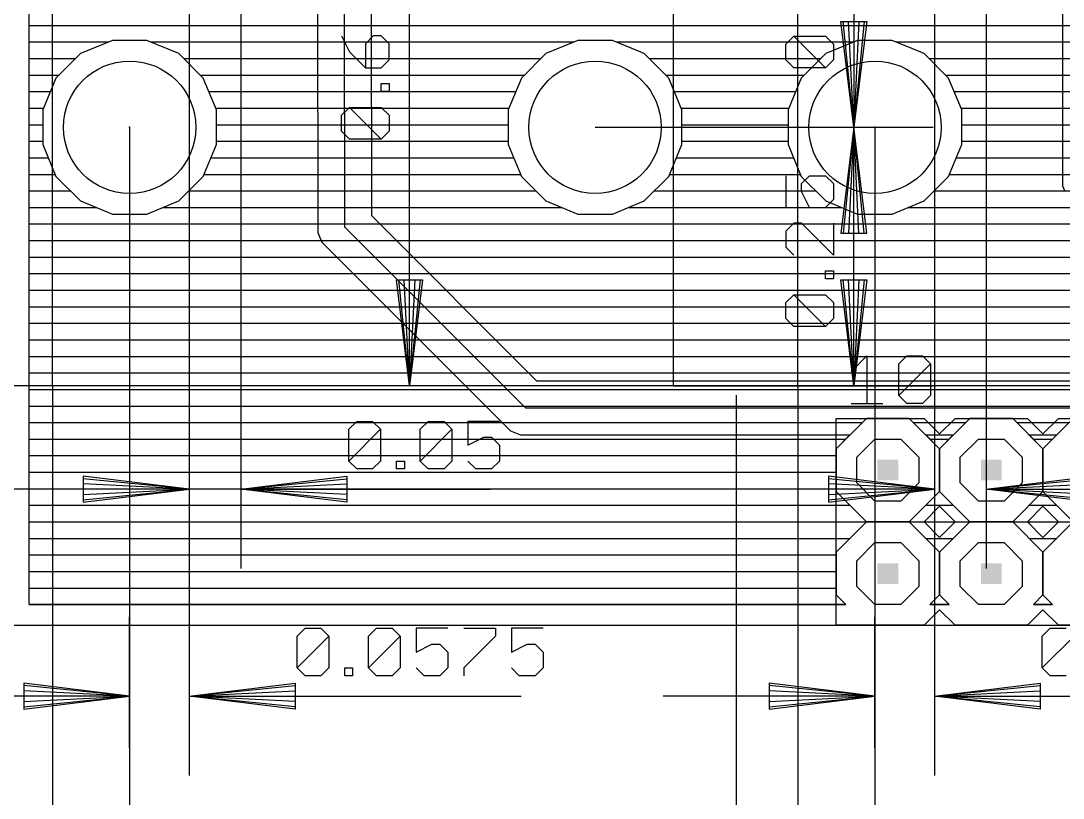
# Model space of a CAD drawing. Extents: x -0.28 to 5.55, y -0.74 to 2.72.
# Drawn here: x 0.612 to 1.619, y 0.133 to 0.884 of the extents above; entities that cross this region are included whole.
import ezdxf

# ---------------------------------------------------------------- set-up
doc = ezdxf.new("R2010")
doc.units = 0
for name, color, linetype in [('1', 22, 'CONTINUOUS'), ('16', 175, 'CONTINUOUS'), ('17', 82, 'CONTINUOUS'), ('20', 2, 'CONTINUOUS'), ('21', 253, 'CONTINUOUS'), ('23', 7, 'CONTINUOUS'), ('47', 253, 'CONTINUOUS'), ('51', 253, 'CONTINUOUS')]:
    doc.layers.add(name, color=color, linetype=linetype)

# ---------------------------------------------------------------- blocks, each defined once
blk = doc.blocks.new('RECT')
blk.add_solid([(-0.5, -0.5), (0.5, -0.5), (-0.5, 0.5), (0.5, 0.5)])
blk = doc.blocks.new('OCTAGONP')
blk.add_lwpolyline([(-0.5, -0.207107), (-0.5, 0.207107), (-0.207107, 0.5), (0.207107, 0.5), (0.5, 0.207107), (0.5, -0.207107), (0.207107, -0.5), (-0.207107, -0.5)], close=True)

msp = doc.modelspace()

# ---------------------------------------------------------------- linework, layer by layer
at = {"layer": '1'}
for p, q in [((0.62, 0.32), (0.62, 2.179508)), ((0.925, 0.685), (0.9245, 1.1315)), ((0.898659, 0.989859), (0.899, 0.684962)), ((0.950988, 0.695781), (0.950656, 0.99234)), ((1.619, 0.989793), (1.619, 0.730361)), ((0.62, 0.88), (0.898781, 0.88)), ((0.950782, 0.88), (1.619, 0.88)), ((0.62, 0.864), (0.69667, 0.864)), ((0.700291, 0.8655), (0.669418, 0.852712)), ((0.733709, 0.8655), (0.700291, 0.8655)), ((0.764582, 0.852712), (0.733709, 0.8655)), ((0.73733, 0.864), (0.898799, 0.864)), ((0.9508, 0.864), (1.14667, 0.864)), ((1.150291, 0.8655), (1.119418, 0.852712)), ((1.183709, 0.8655), (1.150291, 0.8655)), ((1.214582, 0.852712), (1.183709, 0.8655)), ((1.18733, 0.864), (1.41717, 0.864)), ((1.420791, 0.8655), (1.389918, 0.852712)), ((1.454209, 0.8655), (1.420791, 0.8655)), ((1.485082, 0.852712), (1.454209, 0.8655)), ((1.45783, 0.864), (1.619, 0.864)), ((0.62, 0.848), (0.664706, 0.848)), ((0.669418, 0.852712), (0.645788, 0.829082)), ((0.788212, 0.829082), (0.764582, 0.852712)), ((0.769294, 0.848), (0.898817, 0.848)), ((0.950817, 0.848), (1.114706, 0.848)), ((1.119418, 0.852712), (1.095788, 0.829082)), ((1.238212, 0.829082), (1.214582, 0.852712)), ((1.219294, 0.848), (1.385206, 0.848)), ((1.389918, 0.852712), (1.366288, 0.829082)), ((1.508712, 0.829082), (1.485082, 0.852712)), ((1.489794, 0.848), (1.619, 0.848)), ((0.62, 0.832), (0.648706, 0.832)), ((0.645788, 0.829082), (0.633, 0.798209)), ((0.785294, 0.832), (0.898835, 0.832)), ((0.801, 0.798209), (0.788212, 0.829082)), ((0.950835, 0.832), (1.098706, 0.832)), ((1.095788, 0.829082), (1.083, 0.798209)), ((1.235294, 0.832), (1.369206, 0.832)), ((1.251, 0.798209), (1.238212, 0.829082)), ((1.366288, 0.829082), (1.3535, 0.798209)), ((1.505794, 0.832), (1.619, 0.832)), ((1.5215, 0.798209), (1.508712, 0.829082)), ((0.62, 0.816), (0.640369, 0.816)), ((0.793631, 0.816), (0.898853, 0.816)), ((0.950853, 0.816), (1.090369, 0.816)), ((1.243631, 0.816), (1.360869, 0.816)), ((1.514131, 0.816), (1.619, 0.816)), ((0.62, 0.8), (0.633742, 0.8)), ((0.633, 0.798209), (0.633, 0.764791)), ((0.800258, 0.8), (0.898871, 0.8)), ((0.801, 0.764791), (0.801, 0.798209)), ((0.950871, 0.8), (1.083742, 0.8)), ((1.083, 0.798209), (1.083, 0.764791)), ((1.250258, 0.8), (1.354242, 0.8)), ((1.251, 0.764791), (1.251, 0.798209)), ((1.3535, 0.798209), (1.3535, 0.764791)), ((1.520758, 0.8), (1.619, 0.8)), ((1.5215, 0.764791), (1.5215, 0.798209)), ((0.62, 0.784), (0.633, 0.784)), ((0.801, 0.784), (0.898889, 0.784)), ((0.950889, 0.784), (1.083, 0.784)), ((1.251, 0.784), (1.3535, 0.784)), ((1.5215, 0.784), (1.619, 0.784)), ((0.62, 0.768), (0.633, 0.768)), ((0.801, 0.768), (0.898907, 0.768)), ((0.950907, 0.768), (1.083, 0.768)), ((1.251, 0.768), (1.3535, 0.768)), ((1.5215, 0.768), (1.619, 0.768)), ((0.633, 0.764791), (0.645788, 0.733918)), ((0.788212, 0.733918), (0.801, 0.764791)), ((1.083, 0.764791), (1.095788, 0.733918)), ((1.238212, 0.733918), (1.251, 0.764791)), ((1.3535, 0.764791), (1.366288, 0.733918)), ((1.508712, 0.733918), (1.5215, 0.764791)), ((0.62, 0.752), (0.638298, 0.752)), ((0.795702, 0.752), (0.898925, 0.752)), ((0.950925, 0.752), (1.088298, 0.752)), ((1.245702, 0.752), (1.358798, 0.752)), ((1.516202, 0.752), (1.619, 0.752)), ((0.62, 0.736), (0.644926, 0.736)), ((0.789074, 0.736), (0.898943, 0.736)), ((0.950943, 0.736), (1.094926, 0.736)), ((1.239074, 0.736), (1.365426, 0.736)), ((1.509574, 0.736), (1.619, 0.736)), ((0.645788, 0.733918), (0.669418, 0.710288)), ((0.764582, 0.710288), (0.788212, 0.733918)), ((1.095788, 0.733918), (1.119418, 0.710288)), ((1.214582, 0.710288), (1.238212, 0.733918)), ((1.366288, 0.733918), (1.389918, 0.710288)), ((1.485082, 0.710288), (1.508712, 0.733918)), ((1.619, 0.730361), (1.618866, 0.725552)), ((1.618866, 0.725552), (1.619, 0.725203)), ((0.62, 0.72), (0.659706, 0.72)), ((0.774294, 0.72), (0.898961, 0.72)), ((0.950961, 0.72), (1.109706, 0.72)), ((1.224294, 0.72), (1.380206, 0.72)), ((1.494794, 0.72), (1.620988, 0.72)), ((1.619, 0.725203), (1.619, 0.724828)), ((1.619, 0.724828), (1.620841, 0.720384)), ((0.669418, 0.710288), (0.700291, 0.6975)), ((0.733709, 0.6975), (0.764582, 0.710288)), ((1.119418, 0.710288), (1.150291, 0.6975)), ((1.183709, 0.6975), (1.214582, 0.710288)), ((1.389918, 0.710288), (1.420791, 0.6975)), ((1.454209, 0.6975), (1.485082, 0.710288)), ((0.62, 0.704), (0.684599, 0.704)), ((0.700291, 0.6975), (0.733709, 0.6975)), ((0.749401, 0.704), (0.898979, 0.704)), ((0.950979, 0.704), (1.134599, 0.704)), ((1.110769, 0.536), (0.950988, 0.695781)), ((1.150291, 0.6975), (1.183709, 0.6975)), ((1.199401, 0.704), (1.405099, 0.704)), ((1.420791, 0.6975), (1.454209, 0.6975)), ((1.469901, 0.704), (1.633805, 0.704)), ((0.62, 0.688), (0.898997, 0.688)), ((0.958769, 0.688), (1.64894, 0.688)), ((0.899, 0.684962), (0.899, 0.679828)), ((0.899, 0.679828), (0.899006, 0.679814)), ((0.899006, 0.679814), (0.899006, 0.679799)), ((0.899006, 0.679799), (0.900991, 0.675022)), ((1.1, 0.51), (0.925, 0.685)), ((0.62, 0.672), (0.902242, 0.672)), ((0.900991, 0.675022), (0.902958, 0.670272)), ((0.902958, 0.670272), (0.902969, 0.670262)), ((0.902969, 0.670262), (0.902975, 0.670247)), ((0.902975, 0.670247), (0.906637, 0.666594)), ((0.906637, 0.666594), (1.085272, 0.487958)), ((0.974769, 0.672), (1.664075, 0.672)), ((0.62, 0.656), (0.91723, 0.656)), ((0.990769, 0.656), (1.67921, 0.656)), ((0.62, 0.64), (0.93323, 0.64)), ((1.006769, 0.64), (1.694346, 0.64)), ((0.62, 0.624), (0.94923, 0.624)), ((1.022769, 0.624), (1.709481, 0.624)), ((0.62, 0.608), (0.96523, 0.608)), ((1.038769, 0.608), (1.724616, 0.608)), ((0.62, 0.592), (0.98123, 0.592)), ((1.054769, 0.592), (1.739751, 0.592)), ((0.62, 0.576), (0.99723, 0.576)), ((1.070769, 0.576), (1.754886, 0.576)), ((0.62, 0.56), (1.01323, 0.56)), ((1.086769, 0.56), (1.770021, 0.56)), ((0.62, 0.544), (1.02923, 0.544)), ((1.102769, 0.544), (1.785156, 0.544)), ((1.792724, 0.536), (1.110769, 0.536)), ((0.62, 0.528), (1.04523, 0.528)), ((0.62, 0.512), (1.06123, 0.512)), ((2.11, 0.51), (1.1, 0.51)), ((0.62, 0.496), (1.07723, 0.496)), ((1.085272, 0.487958), (1.094828, 0.484)), ((1.094828, 0.484), (1.41329, 0.484)), ((1.41329, 0.484), (1.4, 0.470711)), ((1.5, 0.470711), (1.48671, 0.484)), ((1.48671, 0.484), (1.51329, 0.484)), ((1.51329, 0.484), (1.5, 0.470711)), ((1.6, 0.470711), (1.58671, 0.484)), ((1.58671, 0.484), (1.61329, 0.484)), ((1.61329, 0.484), (1.6, 0.470711)), ((0.62, 0.48), (1.40929, 0.48)), ((1.49071, 0.48), (1.50929, 0.48)), ((1.59071, 0.48), (1.60929, 0.48)), ((0.62, 0.464), (1.4, 0.464)), ((1.4, 0.470711), (1.4, 0.429289)), ((1.5, 0.429289), (1.5, 0.470711)), ((1.5, 0.470711), (1.5, 0.429289)), ((1.5, 0.464), (1.5, 0.464)), ((1.6, 0.429289), (1.6, 0.470711)), ((1.6, 0.470711), (1.6, 0.429289)), ((1.6, 0.464), (1.6, 0.464)), ((0.62, 0.448), (1.4, 0.448)), ((1.5, 0.448), (1.5, 0.448)), ((1.6, 0.448), (1.6, 0.448)), ((0.62, 0.432), (1.4, 0.432)), ((1.4, 0.429289), (1.429289, 0.4)), ((1.470711, 0.4), (1.5, 0.429289)), ((1.5, 0.432), (1.5, 0.432)), ((1.5, 0.429289), (1.529289, 0.4)), ((1.570711, 0.4), (1.6, 0.429289)), ((1.6, 0.432), (1.6, 0.432)), ((1.6, 0.429289), (1.629289, 0.4)), ((0.62, 0.416), (1.413289, 0.416)), ((1.486711, 0.416), (1.513289, 0.416)), ((1.586711, 0.416), (1.613289, 0.416)), ((0.62, 0.4), (1.429289, 0.4)), ((1.429289, 0.4), (1.4, 0.370711)), ((1.470711, 0.4), (1.429289, 0.4)), ((1.429289, 0.4), (1.470711, 0.4)), ((1.5, 0.370711), (1.470711, 0.4)), ((1.470711, 0.4), (1.529289, 0.4)), ((1.529289, 0.4), (1.5, 0.370711)), ((1.570711, 0.4), (1.529289, 0.4)), ((1.529289, 0.4), (1.570711, 0.4)), ((1.6, 0.370711), (1.570711, 0.4)), ((1.570711, 0.4), (1.629289, 0.4)), ((1.629289, 0.4), (1.6, 0.370711)), ((0.62, 0.384), (1.413289, 0.384)), ((1.48671, 0.384), (1.513289, 0.384)), ((1.58671, 0.384), (1.613289, 0.384)), ((0.62, 0.368), (1.4, 0.368)), ((1.4, 0.370711), (1.4, 0.329289)), ((1.5, 0.370711), (1.5, 0.329289)), ((1.5, 0.329289), (1.5, 0.370711)), ((1.5, 0.368), (1.5, 0.368)), ((1.6, 0.370711), (1.6, 0.329289)), ((1.6, 0.329289), (1.6, 0.370711)), ((1.6, 0.368), (1.6, 0.368)), ((0.62, 0.352), (1.4, 0.352)), ((1.5, 0.352), (1.5, 0.352)), ((1.6, 0.352), (1.6, 0.352)), ((0.62, 0.336), (1.4, 0.336)), ((1.5, 0.336), (1.5, 0.336)), ((1.6, 0.336), (1.6, 0.336)), ((1.4, 0.329289), (1.40929, 0.32)), ((1.49071, 0.32), (1.5, 0.329289)), ((1.5, 0.329289), (1.50929, 0.32)), ((1.59071, 0.32), (1.6, 0.329289)), ((1.6, 0.329289), (1.60929, 0.32)), ((1.40929, 0.32), (0.62, 0.32)), ((0.62, 0.32), (1.409289, 0.32)), ((1.50929, 0.32), (1.49071, 0.32)), ((1.49071, 0.32), (1.509289, 0.32)), ((1.60929, 0.32), (1.59071, 0.32)), ((1.59071, 0.32), (1.609289, 0.32))]:
    msp.add_line(p, q, dxfattribs=at)
at = {"layer": '16'}
for p, q in [((0.62, 0.32), (0.62, 2.179508)), ((0.62, 0.88), (4.879213, 0.88)), ((0.62, 0.864), (0.69667, 0.864)), ((0.700291, 0.8655), (0.669418, 0.852712)), ((0.733709, 0.8655), (0.700291, 0.8655)), ((0.764582, 0.852712), (0.733709, 0.8655)), ((0.73733, 0.864), (1.14667, 0.864)), ((1.150291, 0.8655), (1.119418, 0.852712)), ((1.183709, 0.8655), (1.150291, 0.8655)), ((1.214582, 0.852712), (1.183709, 0.8655)), ((1.18733, 0.864), (1.41717, 0.864)), ((1.420791, 0.8655), (1.389918, 0.852712)), ((1.454209, 0.8655), (1.420791, 0.8655)), ((1.485082, 0.852712), (1.454209, 0.8655)), ((1.45783, 0.864), (1.86717, 0.864)), ((0.62, 0.848), (0.664706, 0.848)), ((0.669418, 0.852712), (0.645788, 0.829082)), ((0.788212, 0.829082), (0.764582, 0.852712)), ((0.769294, 0.848), (1.114706, 0.848)), ((1.119418, 0.852712), (1.095788, 0.829082)), ((1.238212, 0.829082), (1.214582, 0.852712)), ((1.219294, 0.848), (1.385206, 0.848)), ((1.389918, 0.852712), (1.366288, 0.829082)), ((1.508712, 0.829082), (1.485082, 0.852712)), ((1.489794, 0.848), (1.835206, 0.848)), ((0.62, 0.832), (0.648706, 0.832)), ((0.645788, 0.829082), (0.633, 0.798209)), ((0.785294, 0.832), (1.098706, 0.832)), ((0.801, 0.798209), (0.788212, 0.829082)), ((1.095788, 0.829082), (1.083, 0.798209)), ((1.235294, 0.832), (1.369206, 0.832)), ((1.251, 0.798209), (1.238212, 0.829082)), ((1.366288, 0.829082), (1.3535, 0.798209)), ((1.505794, 0.832), (1.819206, 0.832)), ((1.5215, 0.798209), (1.508712, 0.829082)), ((0.62, 0.816), (0.640369, 0.816)), ((0.793631, 0.816), (1.090369, 0.816)), ((1.243631, 0.816), (1.360869, 0.816)), ((1.514131, 0.816), (1.810869, 0.816)), ((0.62, 0.8), (0.633742, 0.8)), ((0.633, 0.798209), (0.633, 0.764791)), ((0.800258, 0.8), (1.083742, 0.8)), ((0.801, 0.764791), (0.801, 0.798209)), ((1.083, 0.798209), (1.083, 0.764791)), ((1.250258, 0.8), (1.354242, 0.8)), ((1.251, 0.764791), (1.251, 0.798209)), ((1.3535, 0.798209), (1.3535, 0.764791)), ((1.520758, 0.8), (1.804242, 0.8)), ((1.5215, 0.764791), (1.5215, 0.798209)), ((0.62, 0.784), (0.633, 0.784)), ((0.801, 0.784), (1.083, 0.784)), ((1.251, 0.784), (1.3535, 0.784)), ((1.5215, 0.784), (1.8035, 0.784)), ((0.62, 0.768), (0.633, 0.768)), ((0.801, 0.768), (1.083, 0.768)), ((1.251, 0.768), (1.3535, 0.768)), ((1.5215, 0.768), (1.8035, 0.768)), ((0.633, 0.764791), (0.645788, 0.733918)), ((0.788212, 0.733918), (0.801, 0.764791)), ((1.083, 0.764791), (1.095788, 0.733918)), ((1.238212, 0.733918), (1.251, 0.764791)), ((1.3535, 0.764791), (1.366288, 0.733918)), ((1.508712, 0.733918), (1.5215, 0.764791)), ((0.62, 0.752), (0.638298, 0.752)), ((0.795702, 0.752), (1.088298, 0.752)), ((1.245702, 0.752), (1.358798, 0.752)), ((1.516202, 0.752), (1.808798, 0.752)), ((0.62, 0.736), (0.644926, 0.736)), ((0.789074, 0.736), (1.094926, 0.736)), ((1.239074, 0.736), (1.365426, 0.736)), ((1.509574, 0.736), (1.815426, 0.736)), ((0.645788, 0.733918), (0.669418, 0.710288)), ((0.764582, 0.710288), (0.788212, 0.733918)), ((1.095788, 0.733918), (1.119418, 0.710288)), ((1.214582, 0.710288), (1.238212, 0.733918)), ((1.366288, 0.733918), (1.389918, 0.710288)), ((1.485082, 0.710288), (1.508712, 0.733918)), ((0.62, 0.72), (0.659706, 0.72)), ((0.774294, 0.72), (1.109706, 0.72)), ((1.224294, 0.72), (1.380206, 0.72)), ((1.494794, 0.72), (1.830206, 0.72)), ((0.669418, 0.710288), (0.700291, 0.6975)), ((0.733709, 0.6975), (0.764582, 0.710288)), ((1.119418, 0.710288), (1.150291, 0.6975)), ((1.183709, 0.6975), (1.214582, 0.710288)), ((1.389918, 0.710288), (1.420791, 0.6975)), ((1.454209, 0.6975), (1.485082, 0.710288)), ((0.62, 0.704), (0.684599, 0.704)), ((0.700291, 0.6975), (0.733709, 0.6975)), ((0.749401, 0.704), (1.134599, 0.704)), ((1.150291, 0.6975), (1.183709, 0.6975)), ((1.199401, 0.704), (1.405099, 0.704)), ((1.420791, 0.6975), (1.454209, 0.6975)), ((1.469901, 0.704), (1.855099, 0.704)), ((0.62, 0.688), (4.879213, 0.688)), ((0.62, 0.672), (4.879213, 0.672)), ((0.62, 0.656), (4.879213, 0.656)), ((0.62, 0.64), (4.879213, 0.64)), ((0.62, 0.624), (4.879213, 0.624)), ((0.62, 0.608), (4.879213, 0.608)), ((0.62, 0.592), (4.879213, 0.592)), ((0.62, 0.576), (4.879213, 0.576)), ((0.62, 0.56), (4.879213, 0.56)), ((0.62, 0.544), (4.879213, 0.544)), ((0.62, 0.528), (4.879213, 0.528)), ((0.62, 0.512), (4.879213, 0.512)), ((0.62, 0.496), (1.425289, 0.496)), ((1.429289, 0.5), (1.4, 0.470711)), ((1.470711, 0.5), (1.429289, 0.5)), ((1.5, 0.470711), (1.470711, 0.5)), ((1.47471, 0.496), (1.525289, 0.496)), ((1.529289, 0.5), (1.5, 0.470711)), ((1.570711, 0.5), (1.529289, 0.5)), ((1.6, 0.470711), (1.570711, 0.5)), ((1.57471, 0.496), (1.625289, 0.496)), ((1.629289, 0.5), (1.6, 0.470711)), ((0.62, 0.48), (1.409289, 0.48)), ((1.49071, 0.48), (1.509289, 0.48)), ((1.59071, 0.48), (1.609289, 0.48)), ((0.62, 0.464), (1.4, 0.464)), ((1.4, 0.470711), (1.4, 0.429289)), ((1.5, 0.429289), (1.5, 0.470711)), ((1.5, 0.470711), (1.5, 0.429289)), ((1.5, 0.464), (1.5, 0.464)), ((1.6, 0.429289), (1.6, 0.470711)), ((1.6, 0.470711), (1.6, 0.429289)), ((1.6, 0.464), (1.6, 0.464)), ((0.62, 0.448), (1.4, 0.448)), ((1.5, 0.448), (1.5, 0.448)), ((1.6, 0.448), (1.6, 0.448)), ((0.62, 0.432), (1.4, 0.432)), ((1.4, 0.429289), (1.429289, 0.4)), ((1.470711, 0.4), (1.5, 0.429289)), ((1.5, 0.432), (1.5, 0.432)), ((1.5, 0.429289), (1.529289, 0.4)), ((1.570711, 0.4), (1.6, 0.429289)), ((1.6, 0.432), (1.6, 0.432)), ((1.6, 0.429289), (1.629289, 0.4)), ((0.62, 0.416), (1.413289, 0.416)), ((1.486711, 0.416), (1.513289, 0.416)), ((1.586711, 0.416), (1.613289, 0.416)), ((0.62, 0.4), (1.429289, 0.4)), ((1.429289, 0.4), (1.4, 0.370711)), ((1.470711, 0.4), (1.429289, 0.4)), ((1.429289, 0.4), (1.470711, 0.4)), ((1.5, 0.370711), (1.470711, 0.4)), ((1.470711, 0.4), (1.529289, 0.4)), ((1.529289, 0.4), (1.5, 0.370711)), ((1.570711, 0.4), (1.529289, 0.4)), ((1.529289, 0.4), (1.570711, 0.4)), ((1.6, 0.370711), (1.570711, 0.4)), ((1.570711, 0.4), (1.629289, 0.4)), ((1.629289, 0.4), (1.6, 0.370711)), ((0.62, 0.384), (1.413289, 0.384)), ((1.48671, 0.384), (1.513289, 0.384)), ((1.58671, 0.384), (1.613289, 0.384)), ((0.62, 0.368), (1.4, 0.368)), ((1.4, 0.370711), (1.4, 0.329289)), ((1.5, 0.370711), (1.5, 0.329289)), ((1.5, 0.329289), (1.5, 0.370711)), ((1.5, 0.368), (1.5, 0.368)), ((1.6, 0.370711), (1.6, 0.329289)), ((1.6, 0.329289), (1.6, 0.370711)), ((1.6, 0.368), (1.6, 0.368)), ((0.62, 0.352), (1.4, 0.352)), ((1.5, 0.352), (1.5, 0.352)), ((1.6, 0.352), (1.6, 0.352)), ((0.62, 0.336), (1.4, 0.336)), ((1.5, 0.336), (1.5, 0.336)), ((1.6, 0.336), (1.6, 0.336)), ((1.4, 0.329289), (1.40929, 0.32)), ((1.49071, 0.32), (1.5, 0.329289)), ((1.5, 0.329289), (1.50929, 0.32)), ((1.59071, 0.32), (1.6, 0.329289)), ((1.6, 0.329289), (1.60929, 0.32)), ((1.40929, 0.32), (0.62, 0.32)), ((0.62, 0.32), (1.409289, 0.32)), ((1.50929, 0.32), (1.49071, 0.32)), ((1.49071, 0.32), (1.509289, 0.32)), ((1.60929, 0.32), (1.59071, 0.32)), ((1.59071, 0.32), (1.609289, 0.32))]:
    msp.add_line(p, q, dxfattribs=at)
at = {"layer": '20'}
msp.add_line((0.6, 0.3), (4.899213, 0.3), dxfattribs=at)
for centre in [(0.717, 0.7815), (1.167, 0.7815), (1.4375, 0.7815)]:
    msp.add_circle(centre, 0.064, dxfattribs=at)
at = {"layer": '21'}
for p, q in [((1.4145, 0.545193), (1.429846, 0.560539)), ((1.429846, 0.560539), (1.429846, 0.5145)), ((1.460539, 0.552866), (1.468212, 0.560539)), ((1.468212, 0.560539), (1.483559, 0.560539)), ((1.483559, 0.560539), (1.491232, 0.552866)), ((1.460539, 0.522173), (1.460539, 0.552866)), ((1.460539, 0.522173), (1.491232, 0.552866)), ((1.491232, 0.552866), (1.491232, 0.522173)), ((1.4145, 0.5145), (1.445193, 0.5145)), ((1.468212, 0.5145), (1.460539, 0.522173)), ((1.483559, 0.5145), (1.468212, 0.5145)), ((1.491232, 0.522173), (1.483559, 0.5145))]:
    msp.add_line(p, q, dxfattribs=at)
at = {"layer": '23'}
for p in [(0.717, 0.7815), (1.4375, 0.7815)]:
    msp.add_point(p, dxfattribs=at)
at = {"layer": '47'}
for p, q in [((0.9875, 0.5315), (0.9875, 1.1835)), ((0.8245, 1.1315), (0.8245, 0.354728)), ((1.545, 1.1315), (1.545, 0.354728)), ((0.7745, 1.048), (0.7745, 0.154728)), ((1.495, 1.048), (1.495, 0.154728)), ((0.7745, 1.0315), (0.7745, 0.354728)), ((1.417, 1.0315), (1.417, 0.7815)), ((1.417, 1.0315), (1.417, 0.826776)), ((1.495, 1.0315), (1.495, 0.354728)), ((1.417, 0.7815), (1.404431, 0.883862)), ((1.404431, 0.883862), (1.429569, 0.883862)), ((1.417, 0.7815), (1.406764, 0.883862)), ((1.417, 0.7815), (1.411882, 0.883862)), ((1.429569, 0.883862), (1.417, 0.7815)), ((1.422118, 0.883862), (1.417, 0.7815)), ((1.427236, 0.883862), (1.417, 0.7815)), ((0.921843, 0.869817), (0.929516, 0.854471)), ((0.952536, 0.869817), (0.944862, 0.862144)), ((0.960209, 0.869817), (0.952536, 0.869817)), ((0.967882, 0.862144), (0.960209, 0.869817)), ((1.351343, 0.86194), (1.359016, 0.869613)), ((1.359016, 0.869613), (1.389709, 0.869613)), ((1.389709, 0.83892), (1.359016, 0.869613)), ((1.389709, 0.869613), (1.397382, 0.86194)), ((0.944862, 0.862144), (0.944862, 0.839124)), ((0.967882, 0.846797), (0.967882, 0.862144)), ((1.351343, 0.846594), (1.351343, 0.86194)), ((1.397382, 0.86194), (1.397382, 0.846594)), ((0.929516, 0.854471), (0.944862, 0.839124)), ((0.960209, 0.839124), (0.967882, 0.846797)), ((1.359016, 0.83892), (1.351343, 0.846594)), ((1.397382, 0.846594), (1.389709, 0.83892)), ((0.944862, 0.839124), (0.960209, 0.839124)), ((1.389709, 0.83892), (1.359016, 0.83892)), ((0.960209, 0.816105), (0.960209, 0.823778)), ((0.960209, 0.823778), (0.967882, 0.823778)), ((0.967882, 0.823778), (0.967882, 0.816105)), ((0.967882, 0.816105), (0.960209, 0.816105)), ((0.921843, 0.793085), (0.929516, 0.800758)), ((0.929516, 0.800758), (0.960209, 0.800758)), ((0.960209, 0.770066), (0.929516, 0.800758)), ((0.960209, 0.800758), (0.967882, 0.793085)), ((0.921843, 0.777739), (0.921843, 0.793085)), ((0.967882, 0.793085), (0.967882, 0.777739)), ((0.717, 0.7815), (0.717, -0.045272)), ((0.929516, 0.770066), (0.921843, 0.777739)), ((0.967882, 0.777739), (0.960209, 0.770066)), ((1.167, 0.7815), (1.493772, 0.7815)), ((1.417, 0.7815), (1.404431, 0.679138)), ((1.417, 0.7815), (1.406764, 0.679138)), ((1.417, 0.7815), (1.411882, 0.679138)), ((1.417, 0.5315), (1.417, 0.7815)), ((1.429569, 0.679138), (1.417, 0.7815)), ((1.422118, 0.679138), (1.417, 0.7815)), ((1.427236, 0.679138), (1.417, 0.7815)), ((1.417, 0.7815), (1.417, 0.7815)), ((1.4375, 0.7815), (1.4375, -0.045272)), ((0.960209, 0.770066), (0.929516, 0.770066)), ((1.351343, 0.734711), (1.351343, 0.704018)), ((1.366689, 0.727038), (1.374362, 0.734711)), ((1.366689, 0.719365), (1.366689, 0.727038)), ((1.374362, 0.734711), (1.389709, 0.734711)), ((1.389709, 0.734711), (1.397382, 0.727038)), ((1.397382, 0.727038), (1.397382, 0.711692)), ((1.374362, 0.704018), (1.366689, 0.719365)), ((1.397382, 0.711692), (1.389709, 0.704018)), ((1.351343, 0.704018), (1.374362, 0.704018)), ((1.359016, 0.688672), (1.351343, 0.680999)), ((1.366689, 0.688672), (1.359016, 0.688672)), ((1.397382, 0.657979), (1.366689, 0.688672)), ((1.397382, 0.688672), (1.397382, 0.657979)), ((1.351343, 0.680999), (1.351343, 0.665652)), ((1.404431, 0.679138), (1.429569, 0.679138)), ((1.351343, 0.665652), (1.359016, 0.657979)), ((1.389709, 0.63496), (1.389709, 0.642633)), ((1.389709, 0.642633), (1.397382, 0.642633)), ((1.397382, 0.63496), (1.389709, 0.63496)), ((1.397382, 0.642633), (1.397382, 0.63496)), ((0.9875, 0.5315), (0.974931, 0.633862)), ((0.974931, 0.633862), (1.000069, 0.633862)), ((0.9875, 0.5315), (0.977264, 0.633862)), ((0.9875, 0.5315), (0.982382, 0.633862)), ((1.000069, 0.633862), (0.9875, 0.5315)), ((0.992618, 0.633862), (0.9875, 0.5315)), ((0.997736, 0.633862), (0.9875, 0.5315)), ((1.417, 0.5315), (1.404431, 0.633862)), ((1.404431, 0.633862), (1.429569, 0.633862)), ((1.417, 0.5315), (1.406764, 0.633862)), ((1.417, 0.5315), (1.411882, 0.633862)), ((1.429569, 0.633862), (1.417, 0.5315)), ((1.422118, 0.633862), (1.417, 0.5315)), ((1.427236, 0.633862), (1.417, 0.5315)), ((1.351343, 0.61194), (1.359016, 0.619613)), ((1.359016, 0.619613), (1.389709, 0.619613)), ((1.389709, 0.58892), (1.359016, 0.619613)), ((1.389709, 0.619613), (1.397382, 0.61194)), ((1.351343, 0.596594), (1.351343, 0.61194)), ((1.397382, 0.61194), (1.397382, 0.596594)), ((1.359016, 0.58892), (1.351343, 0.596594)), ((1.397382, 0.596594), (1.389709, 0.58892)), ((1.389709, 0.58892), (1.359016, 0.58892)), ((0.6425, 0.5315), (0.190228, 0.5315)), ((0.6425, 0.5315), (0.6425, -0.045272)), ((1.363, 0.5315), (0.910728, 0.5315)), ((1.2425, 0.5315), (1.493772, 0.5315)), ((1.363, 0.5315), (1.363, -0.045272)), ((1.3035, 0.5225), (1.3035, -0.456772)), ((0.928862, 0.489484), (0.936535, 0.497157)), ((0.936535, 0.497157), (0.951882, 0.497157)), ((0.951882, 0.497157), (0.959555, 0.489484)), ((0.997921, 0.489484), (1.005594, 0.497157)), ((1.005594, 0.497157), (1.020941, 0.497157)), ((1.020941, 0.497157), (1.028614, 0.489484)), ((1.074653, 0.497157), (1.04396, 0.497157)), ((1.04396, 0.497157), (1.04396, 0.474138)), ((0.928862, 0.458791), (0.928862, 0.489484)), ((0.928862, 0.458791), (0.959555, 0.489484)), ((0.959555, 0.489484), (0.959555, 0.458791)), ((0.997921, 0.458791), (0.997921, 0.489484)), ((0.997921, 0.458791), (1.028614, 0.489484)), ((1.028614, 0.489484), (1.028614, 0.458791)), ((1.04396, 0.474138), (1.059307, 0.481811)), ((1.059307, 0.481811), (1.06698, 0.481811)), ((1.06698, 0.481811), (1.074653, 0.474138)), ((1.074653, 0.474138), (1.074653, 0.458791)), ((0.936535, 0.451118), (0.928862, 0.458791)), ((0.959555, 0.458791), (0.951882, 0.451118)), ((0.974901, 0.451118), (0.974901, 0.458791)), ((0.974901, 0.458791), (0.982575, 0.458791)), ((0.982575, 0.458791), (0.982575, 0.451118)), ((1.005594, 0.451118), (0.997921, 0.458791)), ((1.028614, 0.458791), (1.020941, 0.451118)), ((1.051633, 0.451118), (1.04396, 0.458791)), ((1.074653, 0.458791), (1.06698, 0.451118)), ((0.7745, 0.4315), (0.672138, 0.444069)), ((0.672138, 0.444069), (0.672138, 0.418931)), ((0.8245, 0.4315), (0.926862, 0.444069)), ((0.926862, 0.444069), (0.926862, 0.418931)), ((0.951882, 0.451118), (0.936535, 0.451118)), ((0.982575, 0.451118), (0.974901, 0.451118)), ((1.020941, 0.451118), (1.005594, 0.451118)), ((1.06698, 0.451118), (1.051633, 0.451118)), ((1.495, 0.4315), (1.392638, 0.444069)), ((1.392638, 0.444069), (1.392638, 0.418931)), ((1.545, 0.4315), (1.647362, 0.444069)), ((0.7745, 0.4315), (0.672138, 0.441736)), ((0.7745, 0.4315), (0.672138, 0.436618)), ((0.8245, 0.4315), (0.926862, 0.441736)), ((0.8245, 0.4315), (0.926862, 0.436618)), ((1.495, 0.4315), (1.392638, 0.441736)), ((1.495, 0.4315), (1.392638, 0.436618)), ((1.545, 0.4315), (1.647362, 0.441736)), ((1.545, 0.4315), (1.647362, 0.436618)), ((0.7745, 0.4315), (0.569776, 0.4315)), ((0.672138, 0.418931), (0.7745, 0.4315)), ((0.672138, 0.426382), (0.7745, 0.4315)), ((0.672138, 0.421264), (0.7745, 0.4315)), ((0.8245, 0.4315), (1.066021, 0.4315)), ((0.926862, 0.418931), (0.8245, 0.4315)), ((0.926862, 0.426382), (0.8245, 0.4315)), ((0.926862, 0.421264), (0.8245, 0.4315)), ((1.495, 0.4315), (1.290276, 0.4315)), ((1.392638, 0.418931), (1.495, 0.4315)), ((1.392638, 0.426382), (1.495, 0.4315)), ((1.392638, 0.421264), (1.495, 0.4315)), ((1.545, 0.4315), (1.786521, 0.4315)), ((1.647362, 0.418931), (1.545, 0.4315)), ((1.647362, 0.426382), (1.545, 0.4315)), ((1.647362, 0.421264), (1.545, 0.4315)), ((0.717, 0.1815), (0.717, 0.308272)), ((1.4375, 0.1815), (1.4375, 0.308272)), ((0.878862, 0.289484), (0.886535, 0.297157)), ((0.886535, 0.297157), (0.901882, 0.297157)), ((0.901882, 0.297157), (0.909555, 0.289484)), ((0.947921, 0.289484), (0.955594, 0.297157)), ((0.955594, 0.297157), (0.970941, 0.297157)), ((0.970941, 0.297157), (0.978614, 0.289484)), ((1.024653, 0.297157), (0.99396, 0.297157)), ((0.99396, 0.297157), (0.99396, 0.274138)), ((1.04, 0.297157), (1.070692, 0.297157)), ((1.070692, 0.297157), (1.070692, 0.289484)), ((1.116732, 0.297157), (1.086039, 0.297157)), ((1.086039, 0.297157), (1.086039, 0.274138)), ((1.599362, 0.289484), (1.607035, 0.297157)), ((1.607035, 0.297157), (1.622382, 0.297157)), ((0.878862, 0.258791), (0.878862, 0.289484)), ((0.878862, 0.258791), (0.909555, 0.289484)), ((0.909555, 0.289484), (0.909555, 0.258791)), ((0.947921, 0.258791), (0.947921, 0.289484)), ((0.947921, 0.258791), (0.978614, 0.289484)), ((0.978614, 0.289484), (0.978614, 0.258791)), ((1.070692, 0.289484), (1.04, 0.258791)), ((1.599362, 0.258791), (1.599362, 0.289484)), ((1.599362, 0.258791), (1.630055, 0.289484)), ((0.99396, 0.274138), (1.009307, 0.281811)), ((1.009307, 0.281811), (1.01698, 0.281811)), ((1.01698, 0.281811), (1.024653, 0.274138)), ((1.024653, 0.274138), (1.024653, 0.258791)), ((1.086039, 0.274138), (1.101385, 0.281811)), ((1.101385, 0.281811), (1.109058, 0.281811)), ((1.109058, 0.281811), (1.116732, 0.274138)), ((1.116732, 0.274138), (1.116732, 0.258791)), ((0.886535, 0.251118), (0.878862, 0.258791)), ((0.909555, 0.258791), (0.901882, 0.251118)), ((0.924901, 0.251118), (0.924901, 0.258791)), ((0.924901, 0.258791), (0.932575, 0.258791)), ((0.932575, 0.258791), (0.932575, 0.251118)), ((0.955594, 0.251118), (0.947921, 0.258791)), ((0.978614, 0.258791), (0.970941, 0.251118)), ((1.001633, 0.251118), (0.99396, 0.258791)), ((1.024653, 0.258791), (1.01698, 0.251118)), ((1.04, 0.258791), (1.04, 0.251118)), ((1.093712, 0.251118), (1.086039, 0.258791)), ((1.116732, 0.258791), (1.109058, 0.251118)), ((1.607035, 0.251118), (1.599362, 0.258791)), ((0.717, 0.2315), (0.614638, 0.244069)), ((0.614638, 0.244069), (0.614638, 0.218931)), ((0.7745, 0.2315), (0.876862, 0.244069)), ((0.876862, 0.244069), (0.876862, 0.218931)), ((0.901882, 0.251118), (0.886535, 0.251118)), ((0.932575, 0.251118), (0.924901, 0.251118)), ((0.970941, 0.251118), (0.955594, 0.251118)), ((1.01698, 0.251118), (1.001633, 0.251118)), ((1.109058, 0.251118), (1.093712, 0.251118)), ((1.4375, 0.2315), (1.335138, 0.244069)), ((1.335138, 0.244069), (1.335138, 0.218931)), ((1.495, 0.2315), (1.597362, 0.244069)), ((1.597362, 0.244069), (1.597362, 0.218931)), ((1.622382, 0.251118), (1.607035, 0.251118)), ((0.717, 0.2315), (0.614638, 0.241736)), ((0.717, 0.2315), (0.614638, 0.236618)), ((0.7745, 0.2315), (0.876862, 0.241736)), ((0.7745, 0.2315), (0.876862, 0.236618)), ((1.4375, 0.2315), (1.335138, 0.241736)), ((1.4375, 0.2315), (1.335138, 0.236618)), ((1.495, 0.2315), (1.597362, 0.241736)), ((1.495, 0.2315), (1.597362, 0.236618)), ((0.717, 0.2315), (0.512276, 0.2315)), ((0.614638, 0.218931), (0.717, 0.2315)), ((0.614638, 0.226382), (0.717, 0.2315)), ((0.614638, 0.221264), (0.717, 0.2315)), ((0.7745, 0.2315), (1.095441, 0.2315)), ((0.876862, 0.218931), (0.7745, 0.2315)), ((0.876862, 0.226382), (0.7745, 0.2315)), ((0.876862, 0.221264), (0.7745, 0.2315)), ((1.4375, 0.2315), (1.232776, 0.2315)), ((1.335138, 0.218931), (1.4375, 0.2315)), ((1.335138, 0.226382), (1.4375, 0.2315)), ((1.335138, 0.221264), (1.4375, 0.2315)), ((1.495, 0.2315), (1.815941, 0.2315)), ((1.597362, 0.218931), (1.495, 0.2315)), ((1.597362, 0.226382), (1.495, 0.2315)), ((1.597362, 0.221264), (1.495, 0.2315))]:
    msp.add_line(p, q, dxfattribs=at)
at = {"layer": '51'}
for p, q in [((0.6425, 0.5315), (0.6425, 1.1835)), ((1.2425, 1.1835), (1.2425, 0.5315)), ((1.363, 0.5315), (1.363, 1.1835)), ((1.2425, 0.5315), (0.6425, 0.5315)), ((1.963, 0.5315), (1.363, 0.5315)), ((1.4, 0.4), (1.4, 0.5)), ((1.4, 0.5), (1.485, 0.5)), ((1.485, 0.5), (1.5, 0.485)), ((1.5, 0.485), (1.515, 0.5)), ((1.515, 0.5), (1.585, 0.5)), ((1.585, 0.5), (1.6, 0.485)), ((1.6, 0.485), (1.615, 0.5)), ((1.615, 0.5), (1.685, 0.5)), ((1.485, 0.4), (1.5, 0.415)), ((1.5, 0.415), (1.515, 0.4)), ((1.585, 0.4), (1.6, 0.415)), ((1.6, 0.415), (1.615, 0.4)), ((1.4, 0.3), (1.4, 0.4)), ((1.4, 0.4), (1.485, 0.4)), ((1.485, 0.4), (1.5, 0.385)), ((1.5, 0.385), (1.515, 0.4)), ((1.515, 0.4), (1.585, 0.4)), ((1.585, 0.4), (1.6, 0.385)), ((1.6, 0.385), (1.615, 0.4)), ((1.615, 0.4), (1.685, 0.4)), ((1.5, 0.315), (1.485, 0.3)), ((1.515, 0.3), (1.5, 0.315)), ((1.6, 0.315), (1.585, 0.3)), ((1.615, 0.3), (1.6, 0.315)), ((1.485, 0.3), (1.4, 0.3)), ((1.585, 0.3), (1.515, 0.3)), ((1.685, 0.3), (1.615, 0.3))]:
    msp.add_line(p, q, dxfattribs=at)

# ---------------------------------------------------------------- block references
at = {"layer": '17', "xscale": 0.06, "yscale": 0.06}
for p in [(1.45, 0.45), (1.45, 0.45), (1.55, 0.45), (1.55, 0.45), (1.45, 0.35), (1.45, 0.35), (1.55, 0.35), (1.55, 0.35)]:
    msp.add_blockref('OCTAGONP', p, dxfattribs=at)
at = {"layer": '51', "xscale": 0.02, "yscale": 0.02}
for p in [(1.45, 0.45), (1.45, 0.45), (1.45, 0.45), (1.55, 0.45), (1.45, 0.35), (1.55, 0.35)]:
    msp.add_blockref('RECT', p, dxfattribs=at)

doc.saveas('drawing.dxf')
